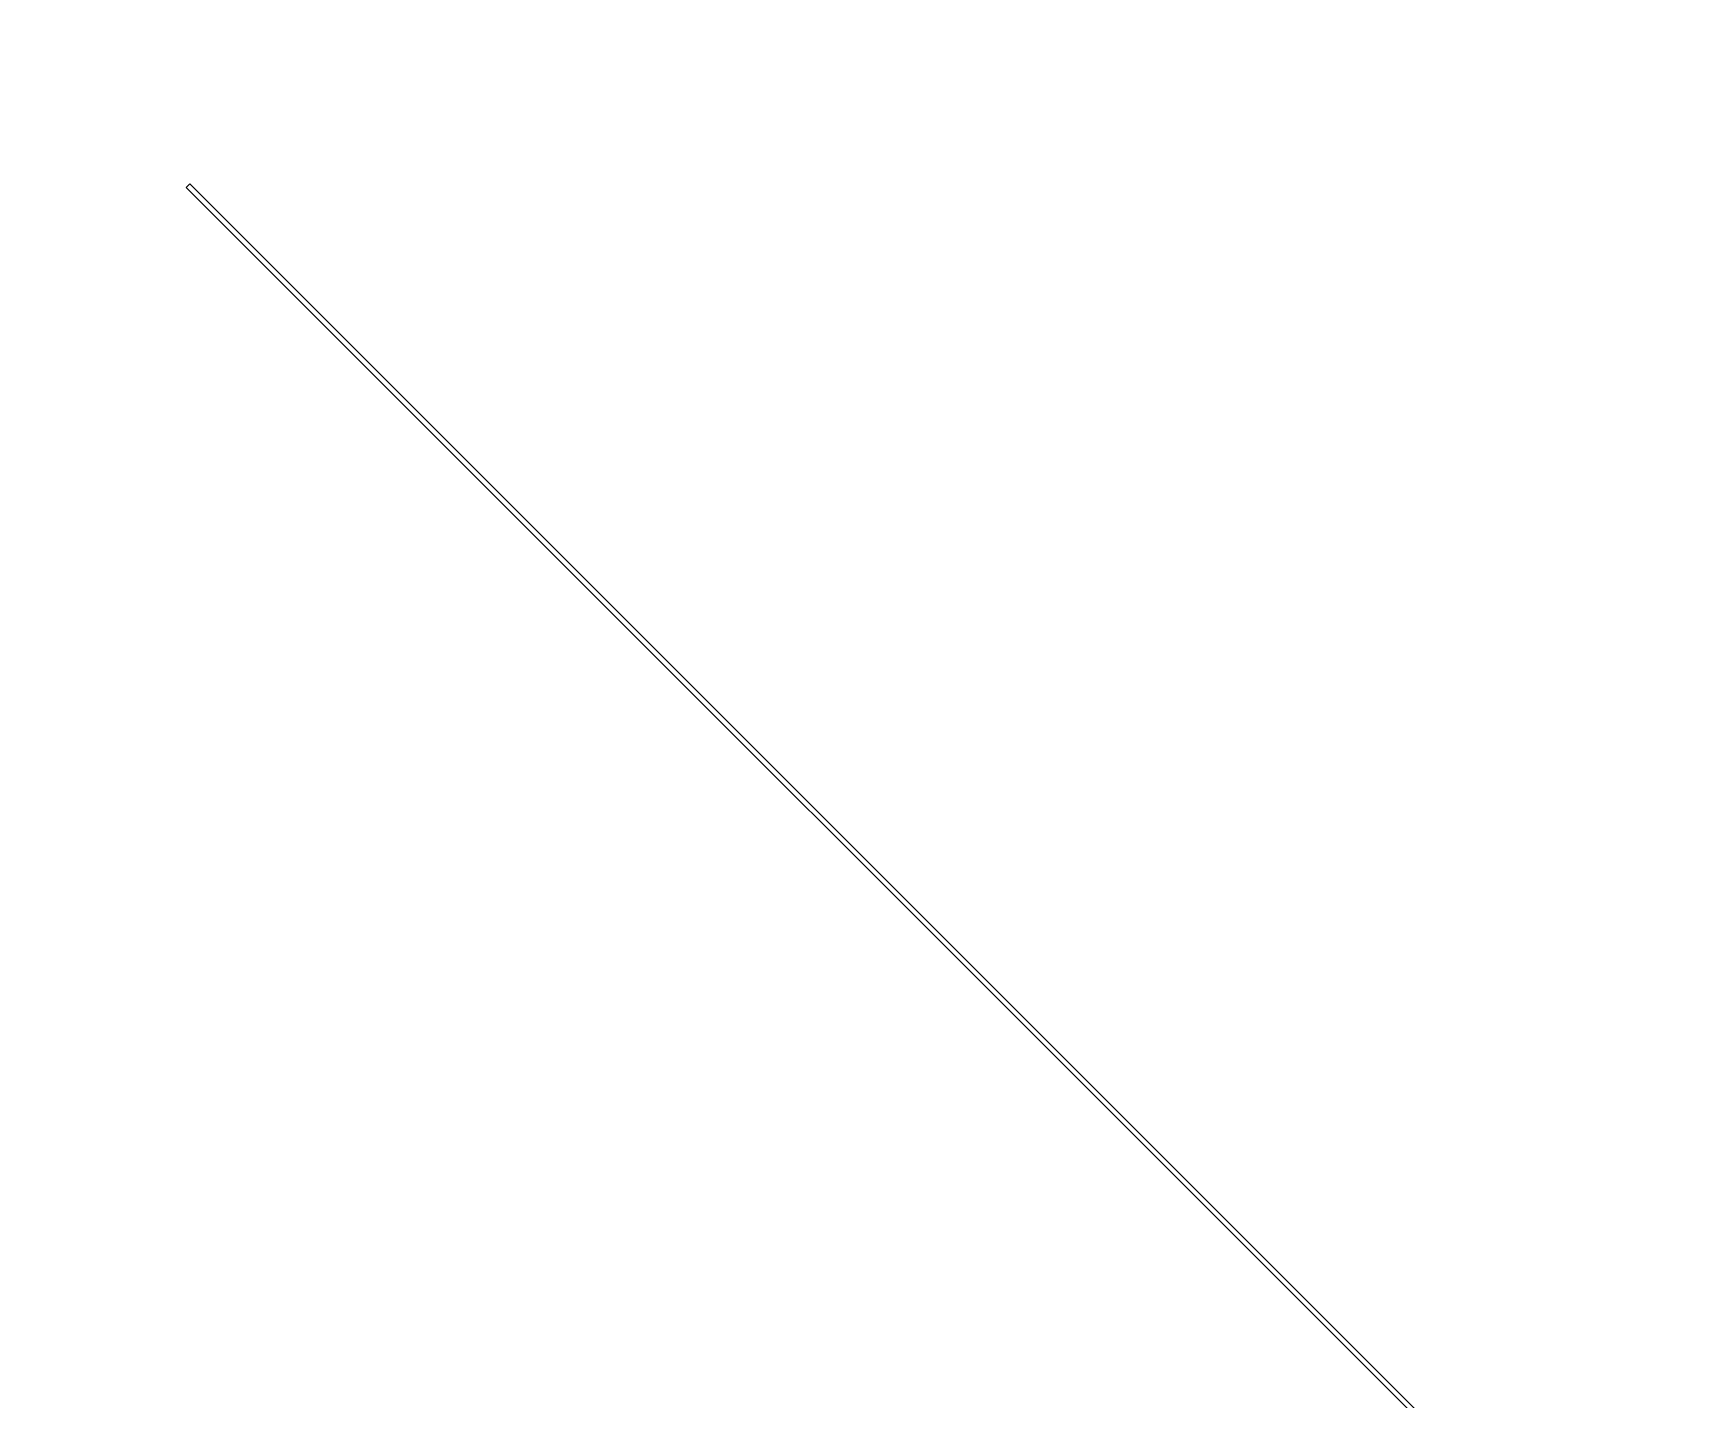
# Model space of a CAD drawing. Header units: millimetres. Extents: x -110 to 110, y -110 to 110.
# Drawn here: x 0.9 to 67.7, y -55.8 to -0.9 of the extents above; entities that cross this region are included whole.
import ezdxf

# ---------------------------------------------------------------- set-up
doc = ezdxf.new("R2010")
doc.units = ezdxf.units.MM
for name, color, linetype in [('Array008', 7, 'CONTINUOUS'), ('Cylinder001', 7, 'CONTINUOUS'), ('Tube003', 7, 'CONTINUOUS')]:
    doc.layers.add(name, color=color, linetype=linetype)

msp = doc.modelspace()

# ---------------------------------------------------------------- linework, layer by layer
at = {"layer": 'Array008'}
for p, q in [((7.07107, -7.07107, 3.2), (7.21249, -6.92965, 3.2)), ((7.07107, -7.07107, 3), (7.21249, -6.92965, 3)), ((7.07107, -7.07107, 3), (7.21249, -6.92965, 3)), ((7.07107, -7.07107, 3.2), (7.21249, -6.92965, 3.2)), ((7.07107, -7.07107, 3), (7.07107, -7.07107, 3.2)), ((7.07107, -7.07107, 3), (66.468, -66.468, 3)), ((7.07107, -7.07107, 3.2), (66.468, -66.468, 3.2)), ((7.07107, -7.07107, 3), (7.07107, -7.07107, 3.2)), ((7.07107, -7.07107, 3), (66.468, -66.468, 3)), ((7.07107, -7.07107, 3.2), (66.468, -66.468, 3.2)), ((7.21249, -6.92965, 3), (7.21249, -6.92965, 3.2)), ((7.21249, -6.92965, 3), (66.6095, -66.3266, 3)), ((7.21249, -6.92965, 3.2), (66.6095, -66.3266, 3.2)), ((7.21249, -6.92965, 3), (7.21249, -6.92965, 3.2)), ((7.21249, -6.92965, 3), (66.6095, -66.3266, 3)), ((7.21249, -6.92965, 3.2), (66.6095, -66.3266, 3.2))]:
    msp.add_line(p, q, dxfattribs=at)
at = {"layer": 'Cylinder001'}
msp.add_circle((0, 0), 94, dxfattribs=at)
msp.add_circle((0, 0), 94, dxfattribs=at)
msp.add_circle((0, 0), 94, dxfattribs=at)
msp.add_circle((0, 0), 94, dxfattribs=at)
at = {"layer": 'Tube003'}
for radius in [110, 110, 110, 110, 100, 100, 100, 100]:
    msp.add_circle((0, 0), radius, dxfattribs=at)

doc.saveas('drawing.dxf')
